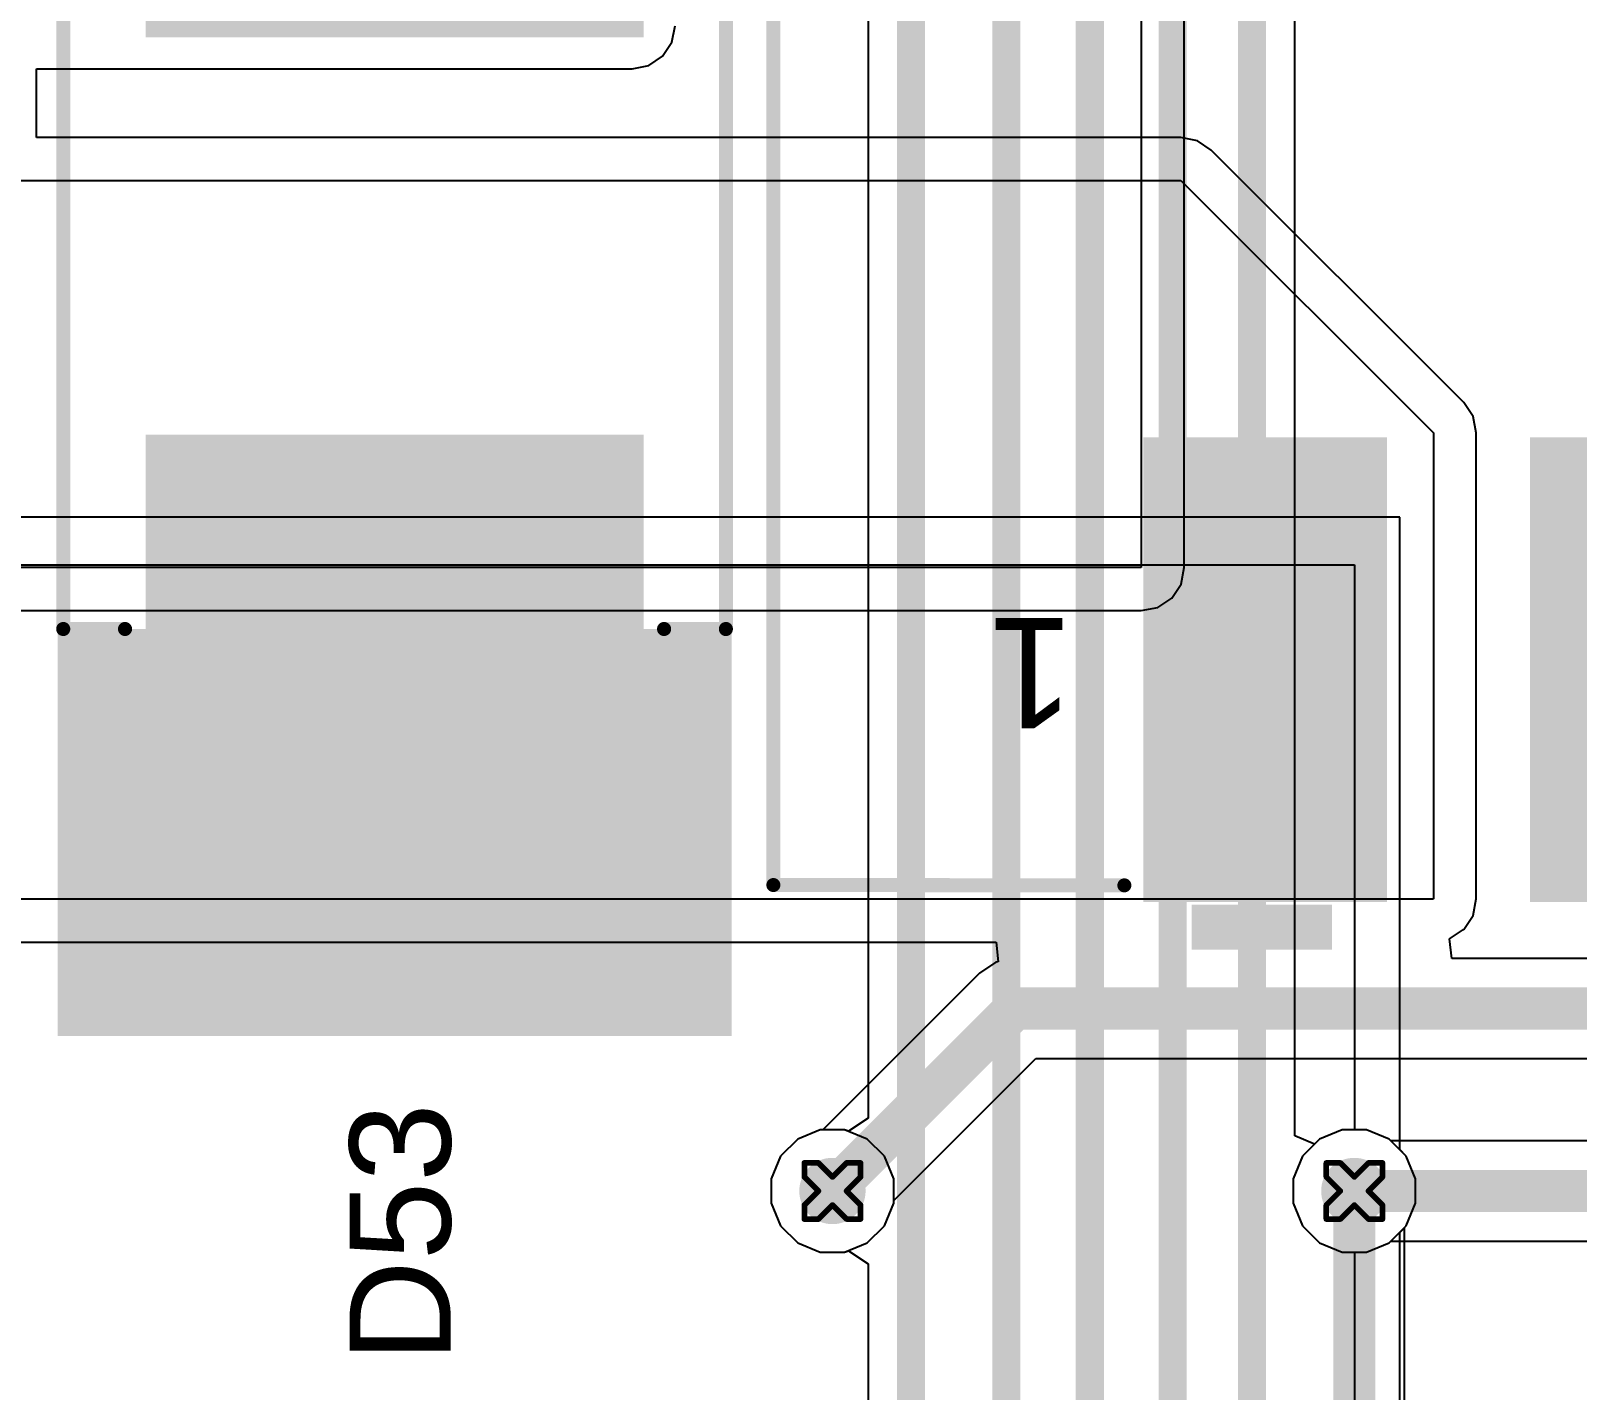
# Model space of a CAD drawing. Header units: inches. Extents: x -11 to 5379, y 0 to 5429.
# Drawn here: x 304.48 to 318.47, y 43.03 to 55.33 of the extents above; entities that cross this region are included whole.
import ezdxf

# ---------------------------------------------------------------- set-up
doc = ezdxf.new("R2010")
doc.units = ezdxf.units.IN
for name, color, linetype in [('Bottom Layer', 5, 'Continuous'), ('Drill Drawing', 1, 'Continuous'), ('GND', 16, 'Continuous'), ('PWR', 76, 'Continuous'), ('Top Layer', 1, 'Continuous'), ('Top Overlay', 2, 'Continuous'), ('Top Paste', 8, 'Continuous'), ('Top Solder', 216, 'Continuous'), ('Via Holes', 16, 'Continuous')]:
    doc.layers.add(name, color=color, linetype=linetype)
doc.styles.add('Arial', font='', dxfattribs={"height": 0.2})
doc.styles.get('Arial').set_extended_font_data('Arial')

# ---------------------------------------------------------------- blocks, each defined once
blk = doc.blocks.new('MSD1278_333MLD_115')
at = {"layer": 'Top Layer'}
for points in [[(-0.75, 2.25), (-2.75, 2.25), (-2.75, 6.25), (-0.75, 6.25)], [(2.75, 2.25), (0.75, 2.25), (0.75, 6.25), (2.75, 6.25)]]:
    blk.add_hatch(color=1, dxfattribs=at).paths.add_polyline_path(points)
at = {"layer": 'Top Overlay'}
blk.add_hatch(color=2, dxfattribs=at).paths.add_polyline_path([(1.143, 6.376), (2.413, 6.376), (2.413, 6.782), (1.143, 6.782)])
at = {"layer": 'Top Paste'}
for points in [[(-0.75, 2.25), (-2.75, 2.25), (-2.75, 6.25), (-0.75, 6.25)], [(2.75, 2.25), (0.75, 2.25), (0.75, 6.25), (2.75, 6.25)]]:
    blk.add_hatch(color=8, dxfattribs=at).paths.add_polyline_path(points)
at = {"layer": 'Top Solder'}
for points in [[(-0.648, 2.148), (-2.852, 2.148), (-2.852, 6.352), (-0.648, 6.352)], [(2.852, 2.148), (0.648, 2.148), (0.648, 6.352), (2.852, 6.352)]]:
    blk.add_hatch(color=216, dxfattribs=at).paths.add_polyline_path(points)
at = {"layer": 'Top Overlay'}
for points in [[(6.198, 6.198, 0.127, 0.127, 0), (3.023, 6.201, 0.127, 0.127, 0)], [(6.198, 6.198, 0.127, 0.127, 0), (6.198, -6.198, 0.127, 0.127, 0)]]:
    blk.add_lwpolyline(points, format="xyseb", dxfattribs=at)
for points in [[(2.991, 6.201, 0.0635, 0.0635, 1), (3.054, 6.201, 0.0635, 0.0635, 1)], [(6.166, 6.198, 0.0635, 0.0635, 1), (6.229, 6.198, 0.0635, 0.0635, 1)], [(6.166, 6.198, 0.0635, 0.0635, 1), (6.229, 6.198, 0.0635, 0.0635, 1)]]:
    blk.add_lwpolyline(points, format="xyseb", close=True, dxfattribs=at)
at = {"layer": 'Top Overlay', "style": 'Arial'}
blk.add_text('1', height=1, dxfattribs=at).set_placement((3.477, 3.781))
blk = doc.blocks.new('SMC_133')
at = {"layer": 'Top Layer'}
blk.add_hatch(color=1, dxfattribs=at).paths.add_polyline_path([(-6, 2.15), (-1.9, 2.15), (-1.9, -2.15), (-6, -2.15)])
at = {"layer": 'Top Overlay'}
for points in [[(-7.239, 2.235), (-3.556, 2.235), (-3.556, 3.048), (-7.239, 3.048)], [(-7.239, -2.261), (-6.096, -2.261), (-6.096, 2.261), (-7.239, 2.261)], [(-7.239, -3.048), (-3.556, -3.048), (-3.556, -2.235), (-7.239, -2.235)]]:
    blk.add_hatch(color=2, dxfattribs=at).paths.add_polyline_path(points)
at = {"layer": 'Top Paste'}
blk.add_hatch(color=8, dxfattribs=at).paths.add_polyline_path([(-6, 2.15), (-1.9, 2.15), (-1.9, -2.15), (-6, -2.15)])
at = {"layer": 'Top Solder'}
for points in [[(-6.102, 2.252), (-1.798, 2.252), (-1.798, -2.252), (-6.102, -2.252)], [(1.798, 2.252), (6.102, 2.252), (6.102, -2.252), (1.798, -2.252)]]:
    blk.add_hatch(color=216, dxfattribs=at).paths.add_polyline_path(points)
at = {"layer": 'Top Overlay'}
for points in [[(-3.556, 2.997, 0.127, 0.127, 0), (-3.556, 2.438, 0.127, 0.127, 0)], [(-3.556, 2.997, 0.127, 0.127, 0), (3.581, 2.997, 0.127, 0.127, 0)], [(-3.556, -2.438, 0.127, 0.127, 0), (-3.556, -2.997, 0.127, 0.127, 0)], [(-3.556, -2.997, 0.127, 0.127, 0), (3.581, -2.997, 0.127, 0.127, 0)]]:
    blk.add_lwpolyline(points, format="xyseb", dxfattribs=at)
for points in [[(-3.588, 2.997, 0.0635, 0.0635, 1), (-3.524, 2.997, 0.0635, 0.0635, 1)], [(-3.588, 2.997, 0.0635, 0.0635, 1), (-3.524, 2.997, 0.0635, 0.0635, 1)], [(-3.588, 2.438, 0.0635, 0.0635, 1), (-3.524, 2.438, 0.0635, 0.0635, 1)], [(-3.588, -2.438, 0.0635, 0.0635, 1), (-3.524, -2.438, 0.0635, 0.0635, 1)], [(-3.588, -2.997, 0.0635, 0.0635, 1), (-3.524, -2.997, 0.0635, 0.0635, 1)], [(-3.588, -2.997, 0.0635, 0.0635, 1), (-3.524, -2.997, 0.0635, 0.0635, 1)]]:
    blk.add_lwpolyline(points, format="xyseb", close=True, dxfattribs=at)

msp = doc.modelspace()

# ---------------------------------------------------------------- hatches: boundary and pattern name
at = {"layer": 'Bottom Layer'}
h = msp.add_hatch(color=5, dxfattribs=at)
edge = h.paths.add_edge_path()
edge.add_arc((311.734, 44.831), 0.3, 0, 360)
h = msp.add_hatch(color=5, dxfattribs=at)
edge = h.paths.add_edge_path()
edge.add_arc((316.455, 44.831), 0.3, 0, 360)
at = {"layer": 'GND'}
h = msp.add_hatch(color=16, dxfattribs=at)
edge = h.paths.add_edge_path()
edge.add_arc((311.734, 44.831), 0.3, 0, 360)
h = msp.add_hatch(color=16, dxfattribs=at)
edge = h.paths.add_edge_path()
edge.add_arc((316.455, 44.831), 0.3, 0, 360)
at = {"layer": 'PWR'}
h = msp.add_hatch(color=76, dxfattribs=at)
edge = h.paths.add_edge_path()
edge.add_arc((311.734, 44.831), 0.3, 0, 360)
h = msp.add_hatch(color=76, dxfattribs=at)
edge = h.paths.add_edge_path()
edge.add_arc((316.455, 44.831), 0.3, 0, 360)
at = {"layer": 'Top Layer'}
h = msp.add_hatch(color=1, dxfattribs=at)
edge = h.paths.add_edge_path()
edge.add_arc((311.734, 44.831), 0.3, 0, 360)
h = msp.add_hatch(color=1, dxfattribs=at)
edge = h.paths.add_edge_path()
edge.add_arc((316.455, 44.831), 0.3, 0, 360)
at = {"layer": 'Via Holes'}
h = msp.add_hatch(color=7, dxfattribs=at)
edge = h.paths.add_edge_path()
edge.add_arc((311.734, 44.831), 0.15, 0, 360)
h = msp.add_hatch(color=7, dxfattribs=at)
edge = h.paths.add_edge_path()
edge.add_arc((316.455, 44.831), 0.15, 0, 360)

# ---------------------------------------------------------------- linework, layer by layer
at = {"layer": 'Bottom Layer'}
for p, q in [((315.918, 45.329), (315.918, 61.603)), ((312.057, 61.282), (312.057, 45.489)), ((312.057, 45.489), (311.879, 45.371)), ((311.624, 45.385), (311.42, 45.301)), ((311.844, 45.385), (311.624, 45.385)), ((311.879, 45.371), (311.844, 45.385)), ((316.096, 45.255), (315.918, 45.329)), ((316.345, 45.385), (316.141, 45.301)), ((316.565, 45.385), (316.345, 45.385)), ((316.769, 45.301), (316.565, 45.385)), ((311.42, 45.301), (311.265, 45.145)), ((316.141, 45.301), (316.096, 45.255)), ((316.925, 45.145), (316.769, 45.301)), ((311.265, 45.145), (311.18, 44.941)), ((317.009, 44.941), (316.925, 45.145)), ((311.18, 44.941), (311.18, 44.721)), ((317.009, 44.721), (317.009, 44.941)), ((311.18, 44.721), (311.265, 44.517)), ((316.925, 44.517), (317.009, 44.721)), ((311.265, 44.517), (311.42, 44.361)), ((316.908, 44.501), (316.925, 44.517)), ((316.908, 32.337), (316.908, 44.501)), ((311.42, 44.361), (311.624, 44.277)), ((311.624, 44.277), (311.844, 44.277)), ((311.844, 44.277), (311.879, 44.291)), ((311.879, 44.291), (312.057, 44.173)), ((312.057, 44.173), (312.057, 31.932))]:
    msp.add_line(p, q, dxfattribs=at)
for points in [[(314.811, 33.519, 0.254, 0.254, 0), (314.811, 61.567, 0.254, 0.254, 0)], [(315.529, 32.142, 0.254, 0.254, 0), (315.529, 61.603, 0.254, 0.254, 0)], [(312.445, 31.537, 0.254, 0.254, 0), (312.445, 61.443, 0.254, 0.254, 0)], [(313.308, 25.974, 0.254, 0.254, 0), (313.308, 61.418, 0.254, 0.254, 0)], [(314.062, 31.211, 0.254, 0.254, 0), (314.062, 61.455, 0.254, 0.254, 0)], [(316.455, 32.149, 0.381, 0.381, 0), (316.455, 44.831, 0.381, 0.381, 0)]]:
    msp.add_lwpolyline(points, format="xyseb", dxfattribs=at)
msp.add_lwpolyline([(316.36, 44.831, 0.191, 0.191, 1), (316.55, 44.831, 0.191, 0.191, 1)], format="xyseb", close=True, dxfattribs=at)
at = {"layer": 'Drill Drawing'}
for points in [[(311.48, 44.958, 0.0508, 0.0508, 0), (311.48, 45.085, 0.0508, 0.0508, 0)], [(311.48, 45.085, 0.0508, 0.0508, 0), (311.607, 45.085, 0.0508, 0.0508, 0)], [(311.607, 45.085, 0.0508, 0.0508, 0), (311.734, 44.958, 0.0508, 0.0508, 0)], [(311.734, 44.958, 0.0508, 0.0508, 0), (311.861, 45.085, 0.0508, 0.0508, 0)], [(311.861, 45.085, 0.0508, 0.0508, 0), (311.988, 45.085, 0.0508, 0.0508, 0)], [(311.988, 44.958, 0.0508, 0.0508, 0), (311.988, 45.085, 0.0508, 0.0508, 0)], [(316.201, 44.958, 0.0508, 0.0508, 0), (316.201, 45.085, 0.0508, 0.0508, 0)], [(316.201, 45.085, 0.0508, 0.0508, 0), (316.328, 45.085, 0.0508, 0.0508, 0)], [(316.328, 45.085, 0.0508, 0.0508, 0), (316.455, 44.958, 0.0508, 0.0508, 0)], [(316.455, 44.958, 0.0508, 0.0508, 0), (316.582, 45.085, 0.0508, 0.0508, 0)], [(316.582, 45.085, 0.0508, 0.0508, 0), (316.709, 45.085, 0.0508, 0.0508, 0)], [(316.709, 44.958, 0.0508, 0.0508, 0), (316.709, 45.085, 0.0508, 0.0508, 0)], [(311.48, 44.958, 0.0508, 0.0508, 0), (311.607, 44.831, 0.0508, 0.0508, 0)], [(311.861, 44.831, 0.0508, 0.0508, 0), (311.988, 44.958, 0.0508, 0.0508, 0)], [(316.201, 44.958, 0.0508, 0.0508, 0), (316.328, 44.831, 0.0508, 0.0508, 0)], [(316.582, 44.831, 0.0508, 0.0508, 0), (316.709, 44.958, 0.0508, 0.0508, 0)], [(311.48, 44.704, 0.0508, 0.0508, 0), (311.607, 44.831, 0.0508, 0.0508, 0)], [(311.861, 44.831, 0.0508, 0.0508, 0), (311.988, 44.704, 0.0508, 0.0508, 0)], [(316.201, 44.704, 0.0508, 0.0508, 0), (316.328, 44.831, 0.0508, 0.0508, 0)], [(316.582, 44.831, 0.0508, 0.0508, 0), (316.709, 44.704, 0.0508, 0.0508, 0)], [(311.48, 44.577, 0.0508, 0.0508, 0), (311.48, 44.704, 0.0508, 0.0508, 0)], [(311.607, 44.577, 0.0508, 0.0508, 0), (311.734, 44.704, 0.0508, 0.0508, 0)], [(311.734, 44.704, 0.0508, 0.0508, 0), (311.861, 44.577, 0.0508, 0.0508, 0)], [(311.988, 44.577, 0.0508, 0.0508, 0), (311.988, 44.704, 0.0508, 0.0508, 0)], [(316.201, 44.577, 0.0508, 0.0508, 0), (316.201, 44.704, 0.0508, 0.0508, 0)], [(316.328, 44.577, 0.0508, 0.0508, 0), (316.455, 44.704, 0.0508, 0.0508, 0)], [(316.455, 44.704, 0.0508, 0.0508, 0), (316.582, 44.577, 0.0508, 0.0508, 0)], [(316.709, 44.577, 0.0508, 0.0508, 0), (316.709, 44.704, 0.0508, 0.0508, 0)], [(311.48, 44.577, 0.0508, 0.0508, 0), (311.607, 44.577, 0.0508, 0.0508, 0)], [(311.861, 44.577, 0.0508, 0.0508, 0), (311.988, 44.577, 0.0508, 0.0508, 0)], [(316.201, 44.577, 0.0508, 0.0508, 0), (316.328, 44.577, 0.0508, 0.0508, 0)], [(316.582, 44.577, 0.0508, 0.0508, 0), (316.709, 44.577, 0.0508, 0.0508, 0)]]:
    msp.add_lwpolyline(points, format="xyseb", dxfattribs=at)
for points in [[(311.467, 45.085, 0.0254, 0.0254, 1), (311.493, 45.085, 0.0254, 0.0254, 1)], [(311.467, 45.085, 0.0254, 0.0254, 1), (311.493, 45.085, 0.0254, 0.0254, 1)], [(311.594, 45.085, 0.0254, 0.0254, 1), (311.62, 45.085, 0.0254, 0.0254, 1)], [(311.594, 45.085, 0.0254, 0.0254, 1), (311.62, 45.085, 0.0254, 0.0254, 1)], [(311.849, 45.085, 0.0254, 0.0254, 1), (311.874, 45.085, 0.0254, 0.0254, 1)], [(311.849, 45.085, 0.0254, 0.0254, 1), (311.874, 45.085, 0.0254, 0.0254, 1)], [(311.976, 45.085, 0.0254, 0.0254, 1), (312.001, 45.085, 0.0254, 0.0254, 1)], [(311.976, 45.085, 0.0254, 0.0254, 1), (312.001, 45.085, 0.0254, 0.0254, 1)], [(316.189, 45.085, 0.0254, 0.0254, 1), (316.214, 45.085, 0.0254, 0.0254, 1)], [(316.189, 45.085, 0.0254, 0.0254, 1), (316.214, 45.085, 0.0254, 0.0254, 1)], [(316.316, 45.085, 0.0254, 0.0254, 1), (316.341, 45.085, 0.0254, 0.0254, 1)], [(316.316, 45.085, 0.0254, 0.0254, 1), (316.341, 45.085, 0.0254, 0.0254, 1)], [(316.57, 45.085, 0.0254, 0.0254, 1), (316.595, 45.085, 0.0254, 0.0254, 1)], [(316.57, 45.085, 0.0254, 0.0254, 1), (316.595, 45.085, 0.0254, 0.0254, 1)], [(316.697, 45.085, 0.0254, 0.0254, 1), (316.722, 45.085, 0.0254, 0.0254, 1)], [(316.697, 45.085, 0.0254, 0.0254, 1), (316.722, 45.085, 0.0254, 0.0254, 1)], [(311.467, 44.958, 0.0254, 0.0254, 1), (311.493, 44.958, 0.0254, 0.0254, 1)], [(311.467, 44.958, 0.0254, 0.0254, 1), (311.493, 44.958, 0.0254, 0.0254, 1)], [(311.721, 44.958, 0.0254, 0.0254, 1), (311.747, 44.958, 0.0254, 0.0254, 1)], [(311.721, 44.958, 0.0254, 0.0254, 1), (311.747, 44.958, 0.0254, 0.0254, 1)], [(311.976, 44.958, 0.0254, 0.0254, 1), (312.001, 44.958, 0.0254, 0.0254, 1)], [(311.976, 44.958, 0.0254, 0.0254, 1), (312.001, 44.958, 0.0254, 0.0254, 1)], [(316.189, 44.958, 0.0254, 0.0254, 1), (316.214, 44.958, 0.0254, 0.0254, 1)], [(316.189, 44.958, 0.0254, 0.0254, 1), (316.214, 44.958, 0.0254, 0.0254, 1)], [(316.443, 44.958, 0.0254, 0.0254, 1), (316.468, 44.958, 0.0254, 0.0254, 1)], [(316.443, 44.958, 0.0254, 0.0254, 1), (316.468, 44.958, 0.0254, 0.0254, 1)], [(316.697, 44.958, 0.0254, 0.0254, 1), (316.722, 44.958, 0.0254, 0.0254, 1)], [(316.697, 44.958, 0.0254, 0.0254, 1), (316.722, 44.958, 0.0254, 0.0254, 1)], [(311.594, 44.831, 0.0254, 0.0254, 1), (311.62, 44.831, 0.0254, 0.0254, 1)], [(311.594, 44.831, 0.0254, 0.0254, 1), (311.62, 44.831, 0.0254, 0.0254, 1)], [(311.849, 44.831, 0.0254, 0.0254, 1), (311.874, 44.831, 0.0254, 0.0254, 1)], [(311.849, 44.831, 0.0254, 0.0254, 1), (311.874, 44.831, 0.0254, 0.0254, 1)], [(316.316, 44.831, 0.0254, 0.0254, 1), (316.341, 44.831, 0.0254, 0.0254, 1)], [(316.316, 44.831, 0.0254, 0.0254, 1), (316.341, 44.831, 0.0254, 0.0254, 1)], [(316.57, 44.831, 0.0254, 0.0254, 1), (316.595, 44.831, 0.0254, 0.0254, 1)], [(316.57, 44.831, 0.0254, 0.0254, 1), (316.595, 44.831, 0.0254, 0.0254, 1)], [(311.467, 44.704, 0.0254, 0.0254, 1), (311.493, 44.704, 0.0254, 0.0254, 1)], [(311.467, 44.704, 0.0254, 0.0254, 1), (311.493, 44.704, 0.0254, 0.0254, 1)], [(311.721, 44.704, 0.0254, 0.0254, 1), (311.747, 44.704, 0.0254, 0.0254, 1)], [(311.721, 44.704, 0.0254, 0.0254, 1), (311.747, 44.704, 0.0254, 0.0254, 1)], [(311.976, 44.704, 0.0254, 0.0254, 1), (312.001, 44.704, 0.0254, 0.0254, 1)], [(311.976, 44.704, 0.0254, 0.0254, 1), (312.001, 44.704, 0.0254, 0.0254, 1)], [(316.189, 44.704, 0.0254, 0.0254, 1), (316.214, 44.704, 0.0254, 0.0254, 1)], [(316.189, 44.704, 0.0254, 0.0254, 1), (316.214, 44.704, 0.0254, 0.0254, 1)], [(316.443, 44.704, 0.0254, 0.0254, 1), (316.468, 44.704, 0.0254, 0.0254, 1)], [(316.443, 44.704, 0.0254, 0.0254, 1), (316.468, 44.704, 0.0254, 0.0254, 1)], [(316.697, 44.704, 0.0254, 0.0254, 1), (316.722, 44.704, 0.0254, 0.0254, 1)], [(316.697, 44.704, 0.0254, 0.0254, 1), (316.722, 44.704, 0.0254, 0.0254, 1)], [(311.467, 44.577, 0.0254, 0.0254, 1), (311.493, 44.577, 0.0254, 0.0254, 1)], [(311.467, 44.577, 0.0254, 0.0254, 1), (311.493, 44.577, 0.0254, 0.0254, 1)], [(311.594, 44.577, 0.0254, 0.0254, 1), (311.62, 44.577, 0.0254, 0.0254, 1)], [(311.594, 44.577, 0.0254, 0.0254, 1), (311.62, 44.577, 0.0254, 0.0254, 1)], [(311.849, 44.577, 0.0254, 0.0254, 1), (311.874, 44.577, 0.0254, 0.0254, 1)], [(311.849, 44.577, 0.0254, 0.0254, 1), (311.874, 44.577, 0.0254, 0.0254, 1)], [(311.976, 44.577, 0.0254, 0.0254, 1), (312.001, 44.577, 0.0254, 0.0254, 1)], [(311.976, 44.577, 0.0254, 0.0254, 1), (312.001, 44.577, 0.0254, 0.0254, 1)], [(316.189, 44.577, 0.0254, 0.0254, 1), (316.214, 44.577, 0.0254, 0.0254, 1)], [(316.189, 44.577, 0.0254, 0.0254, 1), (316.214, 44.577, 0.0254, 0.0254, 1)], [(316.316, 44.577, 0.0254, 0.0254, 1), (316.341, 44.577, 0.0254, 0.0254, 1)], [(316.316, 44.577, 0.0254, 0.0254, 1), (316.341, 44.577, 0.0254, 0.0254, 1)], [(316.57, 44.577, 0.0254, 0.0254, 1), (316.595, 44.577, 0.0254, 0.0254, 1)], [(316.57, 44.577, 0.0254, 0.0254, 1), (316.595, 44.577, 0.0254, 0.0254, 1)], [(316.697, 44.577, 0.0254, 0.0254, 1), (316.722, 44.577, 0.0254, 0.0254, 1)], [(316.697, 44.577, 0.0254, 0.0254, 1), (316.722, 44.577, 0.0254, 0.0254, 1)]]:
    msp.add_lwpolyline(points, format="xyseb", close=True, dxfattribs=at)
at = {"layer": 'GND'}
for p, q in [((314.528, 62.179), (314.528, 50.47)), ((314.917, 50.47), (314.917, 61.791)), ((314.528, 50.47), (290.22, 50.47)), ((314.887, 50.321), (314.917, 50.47)), ((314.803, 50.195), (314.887, 50.321)), ((290.22, 50.081), (314.528, 50.081)), ((314.528, 50.081), (314.677, 50.111)), ((314.677, 50.111), (314.803, 50.195)), ((311.624, 45.385), (311.42, 45.301)), ((311.844, 45.385), (311.624, 45.385)), ((312.048, 45.301), (311.844, 45.385)), ((316.345, 45.385), (316.141, 45.301)), ((316.565, 45.385), (316.345, 45.385)), ((316.769, 45.301), (316.565, 45.385)), ((311.42, 45.301), (311.265, 45.145)), ((312.204, 45.145), (312.048, 45.301)), ((316.141, 45.301), (315.986, 45.145)), ((316.925, 45.145), (316.769, 45.301)), ((311.265, 45.145), (311.18, 44.941)), ((312.288, 44.941), (312.204, 45.145)), ((315.986, 45.145), (315.901, 44.941)), ((317.009, 44.941), (316.925, 45.145)), ((311.18, 44.941), (311.18, 44.721)), ((312.288, 44.721), (312.288, 44.941)), ((315.901, 44.941), (315.901, 44.721)), ((317.009, 44.721), (317.009, 44.941)), ((311.18, 44.721), (311.265, 44.517)), ((312.204, 44.517), (312.288, 44.721)), ((315.901, 44.721), (315.986, 44.517)), ((316.925, 44.517), (317.009, 44.721)), ((311.265, 44.517), (311.42, 44.361)), ((312.048, 44.361), (312.204, 44.517)), ((315.986, 44.517), (316.141, 44.361)), ((316.769, 44.361), (316.925, 44.517)), ((311.42, 44.361), (311.624, 44.277)), ((311.844, 44.277), (312.048, 44.361)), ((316.141, 44.361), (316.345, 44.277)), ((316.565, 44.277), (316.769, 44.361)), ((311.624, 44.277), (311.844, 44.277)), ((316.345, 44.277), (316.565, 44.277))]:
    msp.add_line(p, q, dxfattribs=at)
at = {"layer": 'PWR'}
for p, q in [((316.865, 50.927), (294.361, 50.927)), ((316.865, 45.205), (316.865, 50.927)), ((293.954, 50.495), (316.455, 50.495)), ((316.455, 50.495), (316.455, 45.385)), ((316.345, 45.385), (316.141, 45.301)), ((316.455, 45.385), (316.345, 45.385)), ((316.141, 45.301), (315.986, 45.145)), ((316.925, 45.145), (316.865, 45.205)), ((315.986, 45.145), (315.901, 44.941)), ((317.009, 44.941), (316.925, 45.145)), ((315.901, 44.941), (315.901, 44.721)), ((317.009, 44.721), (317.009, 44.941)), ((315.901, 44.721), (315.986, 44.517)), ((316.925, 44.517), (317.009, 44.721)), ((315.986, 44.517), (316.141, 44.361)), ((316.865, 44.457), (316.925, 44.517)), ((316.141, 44.361), (316.345, 44.277)), ((316.865, 30.845), (316.865, 44.457)), ((316.345, 44.277), (316.455, 44.277)), ((316.455, 44.277), (316.455, 31.075))]:
    msp.add_line(p, q, dxfattribs=at)
at = {"layer": 'Top Layer'}
for p, q in [((310.282, 55.223), (310.311, 55.371)), ((310.198, 55.097), (310.282, 55.223)), ((304.534, 54.361), (304.534, 54.983)), ((304.534, 54.983), (309.923, 54.983)), ((309.923, 54.983), (310.072, 55.012)), ((310.072, 55.012), (310.198, 55.097)), ((314.886, 54.361), (304.534, 54.361)), ((315.035, 54.331), (314.886, 54.361)), ((315.161, 54.247), (315.035, 54.331)), ((317.444, 51.964), (315.161, 54.247)), ((301.885, 53.972), (314.886, 53.972)), ((314.886, 53.972), (317.17, 51.689)), ((317.529, 51.838), (317.444, 51.964)), ((317.558, 51.689), (317.529, 51.838)), ((317.17, 51.689), (317.17, 47.473)), ((317.558, 47.473), (317.558, 51.689)), ((317.169, 47.471), (304.039, 47.471)), ((317.17, 47.473), (317.169, 47.471)), ((317.529, 47.324), (317.558, 47.473)), ((317.444, 47.198), (317.529, 47.324)), ((317.317, 47.112), (317.443, 47.197)), ((317.443, 47.197), (317.444, 47.198)), ((304.039, 47.083), (313.216, 47.083)), ((313.216, 47.083), (313.233, 46.905)), ((317.338, 46.935), (317.317, 47.112)), ((313.212, 46.901), (313.065, 46.802)), ((313.233, 46.905), (313.212, 46.901)), ((332.778, 46.935), (317.338, 46.935)), ((313.065, 46.802), (311.647, 45.385)), ((312.288, 44.744), (313.573, 46.029)), ((313.573, 46.029), (332.778, 46.029)), ((311.624, 45.385), (311.42, 45.301)), ((311.647, 45.385), (311.624, 45.385)), ((316.345, 45.385), (316.141, 45.301)), ((316.565, 45.385), (316.345, 45.385)), ((316.769, 45.301), (316.565, 45.385)), ((311.42, 45.301), (311.265, 45.145)), ((316.141, 45.301), (315.986, 45.145)), ((316.786, 45.284), (316.769, 45.301)), ((337.964, 45.284), (316.786, 45.284)), ((311.265, 45.145), (311.18, 44.941)), ((315.986, 45.145), (315.901, 44.941)), ((311.18, 44.941), (311.18, 44.721)), ((315.901, 44.941), (315.901, 44.721)), ((311.18, 44.721), (311.265, 44.517)), ((312.204, 44.517), (312.288, 44.721)), ((312.288, 44.721), (312.288, 44.744)), ((315.901, 44.721), (315.986, 44.517)), ((311.265, 44.517), (311.42, 44.361)), ((312.048, 44.361), (312.204, 44.517)), ((315.986, 44.517), (316.141, 44.361)), ((311.42, 44.361), (311.624, 44.277)), ((311.844, 44.277), (312.048, 44.361)), ((316.141, 44.361), (316.345, 44.277)), ((316.565, 44.277), (316.769, 44.361)), ((316.769, 44.361), (316.786, 44.378)), ((316.786, 44.378), (337.964, 44.378)), ((311.624, 44.277), (311.844, 44.277)), ((316.345, 44.277), (316.565, 44.277))]:
    msp.add_line(p, q, dxfattribs=at)
for points in [[(311.734, 44.831, 0.381, 0.381, 0), (313.385, 46.482, 0.381, 0.381, 0)], [(313.385, 46.482, 0.381, 0.381, 0), (333.794, 46.482, 0.381, 0.381, 0)], [(316.455, 44.831, 0.381, 0.381, 0), (338.446, 44.831, 0.381, 0.381, 0)]]:
    msp.add_lwpolyline(points, format="xyseb", dxfattribs=at)
for points in [[(313.29, 46.482, 0.191, 0.191, 1), (313.48, 46.482, 0.191, 0.191, 1)], [(313.29, 46.482, 0.191, 0.191, 1), (313.48, 46.482, 0.191, 0.191, 1)], [(311.639, 44.831, 0.191, 0.191, 1), (311.829, 44.831, 0.191, 0.191, 1)], [(316.36, 44.831, 0.191, 0.191, 1), (316.55, 44.831, 0.191, 0.191, 1)]]:
    msp.add_lwpolyline(points, format="xyseb", close=True, dxfattribs=at)

# ---------------------------------------------------------------- block references
for name, p, rotation in [('MSD1278_333MLD_115', (317.397, 53.797), 180), ('SMC_133', (307.773, 53.471), 90)]:
    msp.add_blockref(name, p, dxfattribs=dict(rotation=rotation))

# ---------------------------------------------------------------- texts
at = {"layer": 'Top Overlay', "style": 'Arial'}
msp.add_text('D53', height=0.9144, rotation=90, dxfattribs=at).set_placement((308.28, 43.282))

doc.saveas('drawing.dxf')
